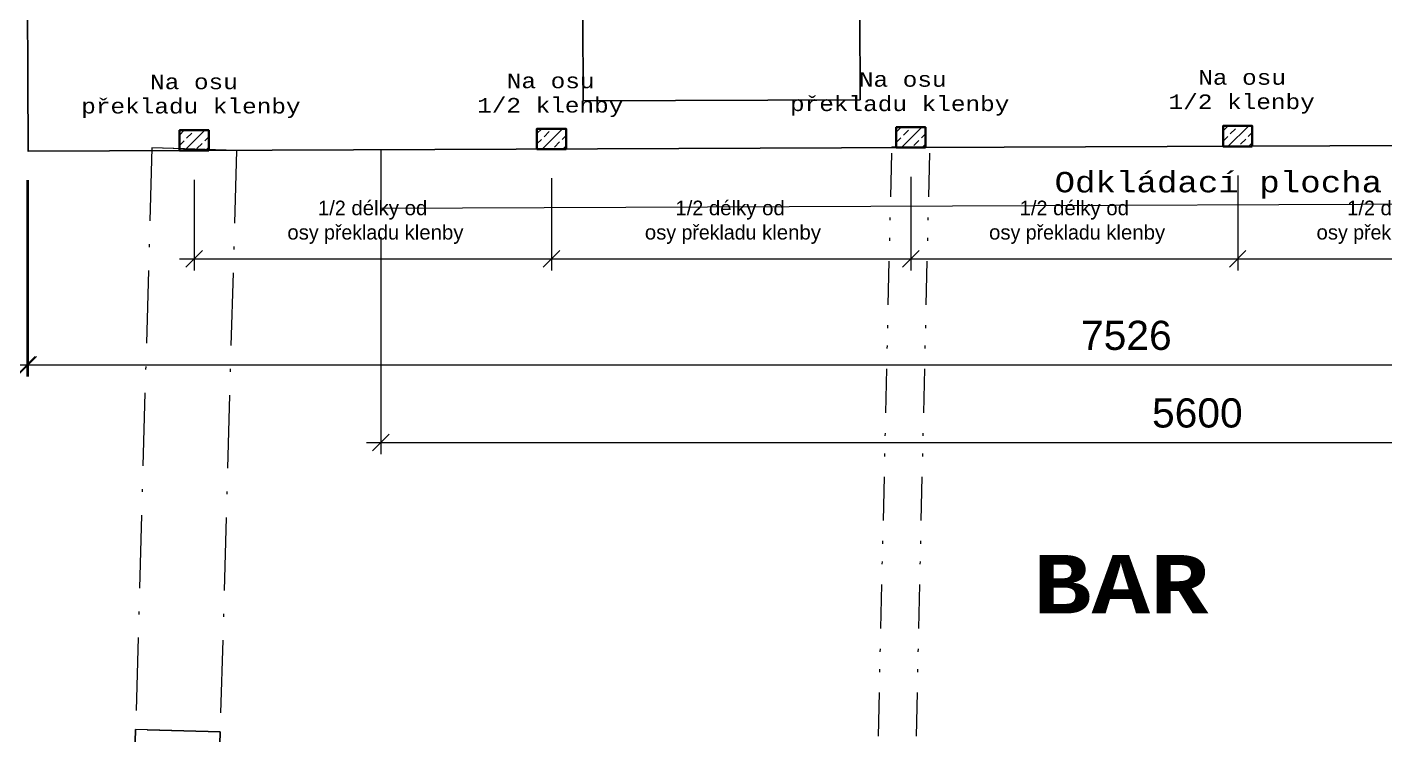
# Model space of a CAD drawing. Header units: millimetres. Extents: x -934 to 41066, y -946 to 28754.
# Drawn here: x 19905 to 24557, y 10148 to 12575 of the extents above; entities that cross this region are included whole.
import ezdxf

# ---------------------------------------------------------------- set-up
doc = ezdxf.new("R2010")
doc.units = ezdxf.units.MM
for name, pattern in [('dvojčerchovaná 3', [370, 150, -70, 10, -60, 10, -70]), ('čerchovaná 4', [420, 250, -80, 10, -80]), ('čárka 4', [240, 150, -90])]:
    doc.linetypes.add(name, pattern=pattern)
for name, color, linetype, lineweight in [('A_popis.exterdoprava_Pero_č.__15', 7, 'Continuous', 13), ('A_strechy.kce_Pero_č.__1', 7, 'Continuous', 5), ('A_zdi.kce_Pero_č.__1', 7, 'Continuous', 30), ('bar', 1, 'Continuous', 18), ('bouraní kce', 1, 'čárka 4', 40), ('Dveře ArchiCADu_Pero_č.__2', 7, 'Continuous', 13), ('koty niky', 1, 'Continuous', 13), ('pohled', 135, 'Continuous', 18)]:
    doc.layers.add(name, color=color, linetype=linetype, lineweight=lineweight)
doc.styles.add('GENERATED_STYLE_1', font='Courier New Bold.ttf')
doc.styles.add('GENERATED_STYLE_2', font='Courier New.ttf')
doc.styles.get("Standard").update_dxf_attribs({"font": 'Arial.ttf'})
doc.dimstyles.new('1-50', dxfattribs={"dimtxt": 100, "dimasz": 150, "dimexe": 50, "dimexo": 500, "dimgap": 50, "dimtad": 1, "dimdec": 0, "dimtxsty": 'Standard', "dimblk": 'ARCHTICK', "dimblk1": 'ARCHTICK', "dimblk2": 'ARCHTICK', "dimcen": 2.5, "dimdle": 50, "dimclrd": 256, "dimclre": 256, "dimadec": 0, "dimazin": 0, "dimtfac": 1, "dimtdec": 0, "dimtmove": 1, "dimatfit": 3, "dimldrblk": 'ARCHTICK', "dimfxl": 1, "dimlwd": -1, "dimlwe": -1, "dimarcsym": 0})

# ---------------------------------------------------------------- blocks, each defined once
blk = doc.blocks.new('_ARCHTICK')
at = {"ltscale": 20}
for p, q in [((-0.71, -0.71), (0.71, 0.71)), ((0, 0), (0, 0))]:
    blk.add_line(p, q, dxfattribs=at)
blk = doc.blocks.new('*D314')
at = {"layer": 'Defpoints', "color": 0, "ltscale": 0.5, "transparency": 16777216}
for p in [(19908.2, 12150.2), (27434.2, 12180.5), (27434.2, 11416.8)]:
    blk.add_point(p, dxfattribs=at)
at = {"layer": 'pohled', "ltscale": 0.5, "transparency": 16777216}
for p, q in [((19908.2, 12050.2), (19908.2, 11376.8)), ((27434.2, 12080.5), (27434.2, 11376.8)), ((19858.2, 11416.8), (27484.2, 11416.8))]:
    blk.add_line(p, q, dxfattribs=at)
at = {"layer": 'pohled', "ltscale": 0.5, "transparency": 16777216, "xscale": 40, "yscale": 40, "zscale": 40, "rotation": 180}
blk.add_blockref('_ARCHTICK', (19908.2, 11416.8), dxfattribs=at)
at = {"layer": 'pohled', "ltscale": 0.5, "transparency": 16777216, "xscale": 40, "yscale": 40, "zscale": 40}
blk.add_blockref('_ARCHTICK', (27434.2, 11416.8), dxfattribs=at)
at = {"layer": 'pohled', "color": 0, "ltscale": 0.5, "transparency": 16777216, "insert": (23671.2, 11517.5), "char_height": 100, "attachment_point": 5}
blk.add_mtext('7526', dxfattribs=at)
blk = doc.blocks.new('*D292')
at = {"layer": 'Defpoints', "color": 0, "transparency": 16777216}
for p in [(26712.1, 11977.1), (21116.9, 11954.6), (26712.1, 11150.6)]:
    blk.add_point(p, dxfattribs=at)
at = {"layer": 'pohled', "transparency": 16777216}
for p, q in [((26712.1, 11877.1), (26712.1, 11110.6)), ((21116.9, 11854.6), (21116.9, 11110.6)), ((21066.9, 11150.6), (26762.1, 11150.6))]:
    blk.add_line(p, q, dxfattribs=at)
at = {"layer": 'pohled', "transparency": 16777216, "xscale": 40, "yscale": 40, "zscale": 40, "rotation": 180}
blk.add_blockref('_ARCHTICK', (21116.9, 11150.6), dxfattribs=at)
at = {"layer": 'pohled', "transparency": 16777216, "xscale": 40, "yscale": 40, "zscale": 40}
blk.add_blockref('_ARCHTICK', (26712.1, 11150.6), dxfattribs=at)
at = {"layer": 'pohled', "color": 0, "transparency": 16777216, "insert": (23914.5, 11251.3), "char_height": 100, "attachment_point": 5}
blk.add_mtext('5600', dxfattribs=at)
blk = doc.blocks.new('*D354')
at = {"layer": 'Defpoints', "color": 0, "ltscale": 0.5, "transparency": 16777216}
for p in [(18964.1, 12146.3), (19904, 12150.2), (19904, 11416.8)]:
    blk.add_point(p, dxfattribs=at)
at = {"layer": 'pohled', "ltscale": 0.5, "transparency": 16777216}
for p, q in [((19904, 12050.2), (19904, 11376.8)), ((18964.1, 12046.3), (18964.1, 11376.8)), ((18914.1, 11416.8), (19954, 11416.8))]:
    blk.add_line(p, q, dxfattribs=at)
at = {"layer": 'pohled', "ltscale": 0.5, "transparency": 16777216, "xscale": 40, "yscale": 40, "zscale": 40, "rotation": 180}
blk.add_blockref('_ARCHTICK', (18964.1, 11416.8), dxfattribs=at)
at = {"layer": 'pohled', "ltscale": 0.5, "transparency": 16777216, "xscale": 40, "yscale": 40, "zscale": 40}
blk.add_blockref('_ARCHTICK', (19904, 11416.8), dxfattribs=at)
at = {"layer": 'pohled', "color": 0, "ltscale": 0.5, "transparency": 16777216, "insert": (19434, 11517.5), "char_height": 100, "attachment_point": 5}
blk.add_mtext('940', dxfattribs=at)
blk = doc.blocks.new('*D220')
at = {"layer": 'Defpoints', "color": 0, "transparency": 16777216}
for p in [(20476.6, 12151.8), (21701.6, 12156.7), (21701.6, 11780.9)]:
    blk.add_point(p, dxfattribs=at)
at = {"layer": 'koty niky', "transparency": 16777216}
for p, q in [((20476.6, 12051.8), (20476.6, 11740.9)), ((21701.6, 12056.7), (21701.6, 11740.9)), ((20426.6, 11780.9), (21751.6, 11780.9))]:
    blk.add_line(p, q, dxfattribs=at)
at = {"layer": 'koty niky', "transparency": 16777216, "xscale": 40, "yscale": 40, "zscale": 40, "rotation": 180}
blk.add_blockref('_ARCHTICK', (20476.6, 11780.9), dxfattribs=at)
at = {"layer": 'koty niky', "transparency": 16777216, "xscale": 40, "yscale": 40, "zscale": 40}
blk.add_blockref('_ARCHTICK', (21701.6, 11780.9), dxfattribs=at)
at = {"layer": 'koty niky', "color": 0, "transparency": 16777216, "insert": (21088.3, 11905.9), "char_height": 50, "attachment_point": 5}
blk.add_mtext('1/{\\Ftxt|c238;2} délky od {\\Ftxt|c238;\\P} os{\\Ftxt|c238;y překladu} klenby', dxfattribs=at)
blk = doc.blocks.new('*D221')
at = {"layer": 'Defpoints', "color": 0, "transparency": 16777216}
for p in [(21701.6, 12151.8), (22932.8, 12162.1), (22932.8, 11780.9)]:
    blk.add_point(p, dxfattribs=at)
at = {"layer": 'koty niky', "transparency": 16777216}
for p, q in [((21701.6, 12051.8), (21701.6, 11740.9)), ((22932.8, 12062.1), (22932.8, 11740.9)), ((21651.6, 11780.9), (22982.8, 11780.9))]:
    blk.add_line(p, q, dxfattribs=at)
at = {"layer": 'koty niky', "transparency": 16777216, "xscale": 40, "yscale": 40, "zscale": 40, "rotation": 180}
blk.add_blockref('_ARCHTICK', (21701.6, 11780.9), dxfattribs=at)
at = {"layer": 'koty niky', "transparency": 16777216, "xscale": 40, "yscale": 40, "zscale": 40}
blk.add_blockref('_ARCHTICK', (22932.8, 11780.9), dxfattribs=at)
at = {"layer": 'koty niky', "color": 0, "transparency": 16777216, "insert": (22313.3, 11905.9), "char_height": 50, "attachment_point": 5}
blk.add_mtext('1/{\\Ftxt|c238;2} délky od {\\Ftxt|c238;\\P} os{\\Ftxt|c238;y překladu} klenby', dxfattribs=at)
blk = doc.blocks.new('*D222')
at = {"layer": 'Defpoints', "color": 0, "transparency": 16777216}
for p in [(22932.8, 12151.8), (24052.8, 12166.2), (24052.8, 11780.9)]:
    blk.add_point(p, dxfattribs=at)
at = {"layer": 'koty niky', "transparency": 16777216}
for p, q in [((22932.8, 12051.8), (22932.8, 11740.9)), ((24052.8, 12066.2), (24052.8, 11740.9)), ((22882.8, 11780.9), (24102.8, 11780.9))]:
    blk.add_line(p, q, dxfattribs=at)
at = {"layer": 'koty niky', "transparency": 16777216, "xscale": 40, "yscale": 40, "zscale": 40, "rotation": 180}
blk.add_blockref('_ARCHTICK', (22932.8, 11780.9), dxfattribs=at)
at = {"layer": 'koty niky', "transparency": 16777216, "xscale": 40, "yscale": 40, "zscale": 40}
blk.add_blockref('_ARCHTICK', (24052.8, 11780.9), dxfattribs=at)
at = {"layer": 'koty niky', "color": 0, "transparency": 16777216, "insert": (23492.8, 11905.9), "char_height": 50, "attachment_point": 5}
blk.add_mtext('1/{\\Ftxt|c238;2} délky od {\\Ftxt|c238;\\P} os{\\Ftxt|c238;y překladu} klenby', dxfattribs=at)
blk = doc.blocks.new('*D223')
at = {"layer": 'Defpoints', "color": 0, "transparency": 16777216}
for p in [(24052.8, 12151.8), (25176.9, 12171.1), (25176.9, 11780.9)]:
    blk.add_point(p, dxfattribs=at)
at = {"layer": 'koty niky', "transparency": 16777216}
for p, q in [((24052.8, 12051.8), (24052.8, 11740.9)), ((25176.9, 12071.1), (25176.9, 11740.9)), ((24002.8, 11780.9), (25226.9, 11780.9))]:
    blk.add_line(p, q, dxfattribs=at)
at = {"layer": 'koty niky', "transparency": 16777216, "xscale": 40, "yscale": 40, "zscale": 40, "rotation": 180}
blk.add_blockref('_ARCHTICK', (24052.8, 11780.9), dxfattribs=at)
at = {"layer": 'koty niky', "transparency": 16777216, "xscale": 40, "yscale": 40, "zscale": 40}
blk.add_blockref('_ARCHTICK', (25176.9, 11780.9), dxfattribs=at)
at = {"layer": 'koty niky', "color": 0, "transparency": 16777216, "insert": (24614.9, 11905.9), "char_height": 50, "attachment_point": 5}
blk.add_mtext('1/{\\Ftxt|c238;2} délky od {\\Ftxt|c238;\\P} os{\\Ftxt|c238;y překladu} klenby', dxfattribs=at)

msp = doc.modelspace()

# ---------------------------------------------------------------- hatches: boundary and pattern name
at = {"layer": 'bar', "ltscale": 0.5}
h = msp.add_hatch(dxfattribs=at)
h.set_pattern_fill('ANSI33', color=1, scale=200)
h.set_pattern_definition([(45, (63027.763, 169569.526), (-35.355339, 35.355339), []), (45, (63063.12, 169569.526), (-35.355339, 35.355339), [25, -12.5])])
h.paths.add_polyline_path([(20526.6, 12221.3), (20426.6, 12221.3), (20426.6, 12151.8), (20526.6, 12152.2)])
h = msp.add_hatch(dxfattribs=at)
h.set_pattern_fill('ANSI33', color=1, scale=200)
h.set_pattern_definition([(45, (64252.753, 169574.555), (-35.355339, 35.355339), []), (45, (64288.11, 169574.555), (-35.355339, 35.355339), [25, -12.5])])
h.paths.add_polyline_path([(21751.6, 12226.4), (21651.6, 12226.4), (21651.6, 12156.8), (21751.6, 12157.2)])
h = msp.add_hatch(dxfattribs=at)
h.set_pattern_fill('ANSI33', color=1, scale=200)
h.set_pattern_definition([(45, (65483.964, 169579.814), (-35.355339, 35.355339), []), (45, (65519.32, 169579.814), (-35.355339, 35.355339), [25, -12.5])])
h.paths.add_polyline_path([(22982.8, 12231.6), (22882.8, 12231.6), (22882.8, 12162.1), (22982.8, 12162.5)])
h = msp.add_hatch(dxfattribs=at)
h.set_pattern_fill('ANSI33', color=1, scale=200)
h.set_pattern_definition([(45, (66603.955, 169584.19), (-35.355339, 35.355339), []), (45, (66639.31, 169584.19), (-35.355339, 35.355339), [25, -12.5])])
h.paths.add_polyline_path([(24102.8, 12236), (24002.8, 12236), (24002.8, 12166.5), (24102.8, 12166.9)])

# ---------------------------------------------------------------- linework, layer by layer
at = {"layer": 'A_strechy.kce_Pero_č.__1', "color": 7, "linetype": 'dvojčerchovaná 3', "lineweight": 5}
for p, q in [((22745.3, 6814.1), (22867.8, 12164.2)), ((22997.8, 12162.6), (22867.8, 12164.2)), ((22875.3, 6814.1), (22997.8, 12162.6))]:
    msp.add_line(p, q, dxfattribs=at)
at = {"layer": 'A_zdi.kce_Pero_č.__1', "color": 7, "linetype": 'Continuous', "lineweight": 5}
for p, q in [((20621.8, 12152.6), (20331.9, 12160.7)), ((21116.2, 12154.6), (21116.9, 11954.6)), ((20565.8, 10158), (20276, 10166.1))]:
    msp.add_line(p, q, dxfattribs=at)
at = {"layer": 'A_zdi.kce_Pero_č.__1', "color": 7, "linetype": 'Continuous', "lineweight": 30, "flags": 128}
msp.add_lwpolyline([(20291.5, 12914.7), (19905.5, 12914.7, 0.415215), (19905, 12914.2), (19907.7, 12150.2, 0.414392), (19908.2, 12149.7), (27434.2, 12180.5)], format="xyb", dxfattribs=at)
at = {"layer": 'A_zdi.kce_Pero_č.__1', "lineweight": 30}
for points in [[(21809.7, 12322.4), (21807.2, 12922.4)], [(22759.6, 12326.3), (22757.2, 12926.3)]]:
    msp.add_lwpolyline(points, dxfattribs=at)
at = {"layer": 'A_zdi.kce_Pero_č.__1', "color": 7, "linetype": 'Continuous', "lineweight": 30, "flags": 128}
for points in [[(22759.6, 12326.3), (21809.7, 12322.4)], [(20276, 10166.1), (20242.4, 8971.5)], [(20532.3, 8963.3), (20565.8, 10158)]]:
    msp.add_lwpolyline(points, dxfattribs=at)
at = {"layer": 'A_zdi.kce_Pero_č.__1', "color": 7, "linetype": 'Continuous', "lineweight": 13, "flags": 128}
msp.add_lwpolyline([(21116.9, 11954.6), (26712.1, 11977.1)], dxfattribs=at)
at = {"layer": 'bouraní kce', "linetype": 'Continuous'}
for points in [[(24102.8, 12166.2), (24102.8, 12236.2), (24002.8, 12236.2), (24002.8, 12166.2)], [(20526.6, 12151.8), (20526.6, 12221.8), (20426.6, 12221.8), (20426.6, 12151.8)], [(21751.6, 12156.7), (21751.6, 12226.7), (21651.6, 12226.7), (21651.6, 12156.7)], [(22982.8, 12162.1), (22982.8, 12232.1), (22882.8, 12232.1), (22882.8, 12162.1)]]:
    msp.add_lwpolyline(points, close=True, dxfattribs=at)
at = {"layer": 'Dveře ArchiCADu_Pero_č.__2', "color": 7, "linetype": 'čerchovaná 4', "lineweight": 13}
for p, q in [((20331.9, 12160.7), (20276, 10166.1)), ((20621.8, 12152.6), (20331.9, 12160.7)), ((20621.8, 12152.6), (20565.8, 10158))]:
    msp.add_line(p, q, dxfattribs=at)
at = {"layer": 'Dveře ArchiCADu_Pero_č.__2', "color": 7, "linetype": 'čerchovaná 4', "lineweight": 30}
msp.add_line((20565.8, 10158), (20276, 10166.1), dxfattribs=at)

# ---------------------------------------------------------------- texts
at = {"layer": 'A_popis.exterdoprava_Pero_č.__15', "color": 1, "linetype": 'Continuous', "lineweight": 13, "char_height": 50, "attachment_point": 7, "style": 'GENERATED_STYLE_2'}
for s, insert in [('\\A1;\\pi-153.4188;{\\fCourier New|b0|i0|c238|p53;Na osu \\P\\pi-255.12821;1/2 klenby}', (24071, 12278.5)), ('\\A1;\\pi-153.4188;{\\fCourier New|b0|i0|c238|p53;Na osu \\P\\pi-389.31624;překladu klenby}', (20479.2, 12263.3)), ('\\A1;\\pi-153.4188;{\\fCourier New|b0|i0|c238|p53;Na osu \\P\\pi-255.12821;1/2 klenby}', (21701.6, 12266.6)), ('\\A1;\\pi-153.4188;{\\fCourier New|b0|i0|c238|p53;Na osu \\P\\pi-389.31624;překladu klenby}', (22908, 12271.6))]:
    msp.add_mtext(s, dxfattribs=dict(at, insert=insert))
at = {"layer": 'A_popis.exterdoprava_Pero_č.__15', "color": 7, "linetype": 'Continuous', "lineweight": 13, "attachment_point": 7}
for s, insert, char_height, style in [('\\A1;{\\fCourier New|b0|i0|c238|p53;Odkládací plocha}', (23425.3, 11986.6), 70, 'GENERATED_STYLE_2'), ('\\A1;{\\fCourier New|b1|i0|c238|p53;BAR}', (23351.6, 10564.7), 200, 'GENERATED_STYLE_1')]:
    msp.add_mtext(s, dxfattribs=dict(at, insert=insert, char_height=char_height, style=style))

# ---------------------------------------------------------------- dimensions: what is measured, and where the dimension line sits
at = {"layer": 'koty niky'}
for base, p1, p2, picture, middle in [((21701.6, 11780.9), (20476.6, 12151.8), (21701.6, 12156.7), '*D220', (21088.3, 11780.9)), ((22932.8, 11780.9), (21701.6, 12151.8), (22932.8, 12162.1), '*D221', (22313.3, 11780.9)), ((24052.8, 11780.9), (22932.8, 12151.8), (24052.8, 12166.2), '*D222', (23492.8, 11780.9)), ((25176.9, 11780.9), (24052.8, 12151.8), (25176.9, 12171.1), '*D223', (24614.9, 11780.9))]:
    dim = msp.add_linear_dim(base=base, p1=p1, p2=p2, angle=180, text='1/{\\Ftxt|c238;2} délky od {\\Ftxt|c238;\\P} os{\\Ftxt|c238;y překladu} klenby', dimstyle='1-50', override={"dimtxt": 50, "dimasz": 40, "dimexe": 40, "dimexo": 100}, dxfattribs=at)
    dim.commit()
    dim.dimension.update_dxf_attribs({"geometry": picture, "text_midpoint": middle, "dimtype": 160})
at = {"layer": 'pohled', "ltscale": 0.5}
for base, p1, p2, override, picture, middle in [((19904, 11416.8), (18964.1, 12146.3), (19904, 12150.2), {"dimasz": 40, "dimexe": 40, "dimexo": 100}, '*D354', (19434, 11517.5)), ((27434.2, 11416.8), (19908.2, 12150.2), (27434.2, 12180.5), {"dimtxt": 100, "dimasz": 40, "dimexe": 40, "dimexo": 100}, '*D314', (23671.2, 11517.5))]:
    dim = msp.add_linear_dim(base=base, p1=p1, p2=p2, angle=180, dimstyle='1-50', override=override, dxfattribs=at)
    dim.commit()
    dim.dimension.update_dxf_attribs({"geometry": picture, "text_midpoint": middle})
at = {"layer": 'pohled'}
dim = msp.add_linear_dim(base=(26712.1, 11150.6), p1=(21116.9, 11954.6), p2=(26712.1, 11977.1), angle=180, text='5600', dimstyle='1-50', override={"dimtxt": 100, "dimasz": 40, "dimexe": 40, "dimexo": 100}, dxfattribs=at)
dim.commit()
dim.dimension.update_dxf_attribs({"geometry": '*D292', "text_midpoint": (23914.5, 11150.6), "dimtype": 160})

doc.saveas('drawing.dxf')
